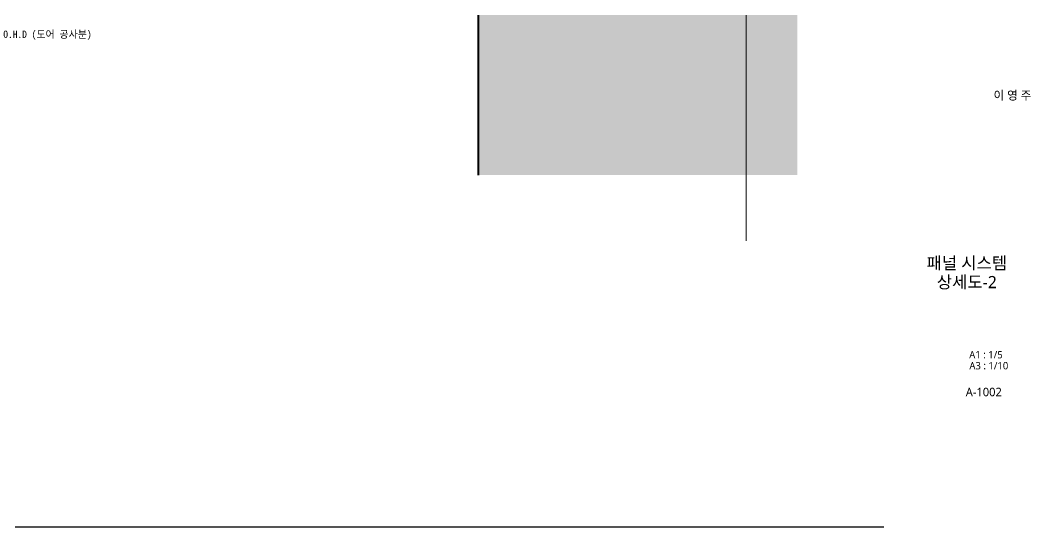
# Model space of a CAD drawing. Header units: millimetres. Extents: x 37538 to 66474, y -29175 to -20683.
# Drawn here: x 43640 to 45713, y -23384 to -22346 of the extents above; entities that cross this region are included whole.
import ezdxf
from ezdxf.enums import TextEntityAlignment as Align

# ---------------------------------------------------------------- set-up
doc = ezdxf.new("R2010")
doc.units = ezdxf.units.MM
doc.header["$MEASUREMENT"] = 0
doc.linetypes.add('CEN', pattern=[62, 60, -1, 0, -1])
for name, color, linetype, lineweight in [('A-BORD-TEXT', 3, 'CONTINUOUS', 25), ('A-CLXM-CONC', 2, 'CONTINUOUS', 40), ('A-CNTL', 1, 'CEN', 15), ('A-MKXS-TEXT1', 3, 'CONTINUOUS', 25)]:
    doc.layers.add(name, color=color, linetype=linetype, lineweight=lineweight)
doc.layers.add('A-DIM', color=7, linetype='CONTINUOUS')
doc.layers.add('일람표BOX', color=7, linetype='CONTINUOUS')
doc.styles.add('돋움체', font='')
doc.styles.add('맑은고딕', font='malgun.ttf')
doc.styles.get('돋움체').set_extended_font_data('DotumChe')

msp = doc.modelspace()

# ---------------------------------------------------------------- hatches: boundary and pattern name
at = {"layer": 'A-DIM'}
h = msp.add_hatch(color=253, dxfattribs=at)
h.dxf.hatch_style = 1
h.paths.add_polyline_path([(45233.9, -21772), (45129.2, -21772), (45129.2, -22272), (45233.9, -22272)])
h.paths.add_polyline_path([(45129.2, -21772), (44579.2, -21772), (44579.2, -22272), (45129.2, -22272)])
h.paths.add_polyline_path([(45233.9, -22272), (45129.2, -22272), (45129.2, -22663.2), (45233.9, -22663.2)])
h.paths.add_polyline_path([(45129.2, -22272), (44579.2, -22272), (44579.2, -22663.2), (45129.2, -22663.2)])

# ---------------------------------------------------------------- linework, layer by layer
at = {"layer": 'A-CLXM-CONC'}
msp.add_lwpolyline([(45233.9, -21772), (44579.2, -21772), (44579.2, -22663.2)], dxfattribs=at)
at = {"layer": 'A-CNTL', "ltscale": 300}
msp.add_lwpolyline([(45129.2, -21326.1), (45129.2, -22797.5)], dxfattribs=at)
at = {"layer": '일람표BOX', "color": 6}
msp.add_line((41737.6, -23384), (45411.4, -23384), dxfattribs=at)

# ---------------------------------------------------------------- texts
at = {"layer": 'A-BORD-TEXT', "style": '맑은고딕'}
for s, height, p in [('이 영 주', 17.5, (45714.5, -22508.5)), ('A1 : 1/5', 15, (45655.6, -23038.7)), ('A3 : 1/10', 15, (45667.1, -23061.3))]:
    msp.add_text(s, height=height, dxfattribs=at).set_placement(p, align=Align.RIGHT)
for s, p in [('패널 시스템', (45582, -22843.4)), ('상세도-2', (45582, -22882.4))]:
    msp.add_text(s, height=25, dxfattribs=at).set_placement(p, align=Align.MIDDLE_CENTER)
msp.add_text('A-1002', height=17.5, dxfattribs=at).set_placement((45579.8, -23116.5))
at = {"layer": 'A-MKXS-TEXT1', "style": '돋움체'}
msp.add_text('O.H.D (도어 공사분)', height=15, dxfattribs=at).set_placement((43604.9, -22381.9))

doc.saveas('drawing.dxf')
